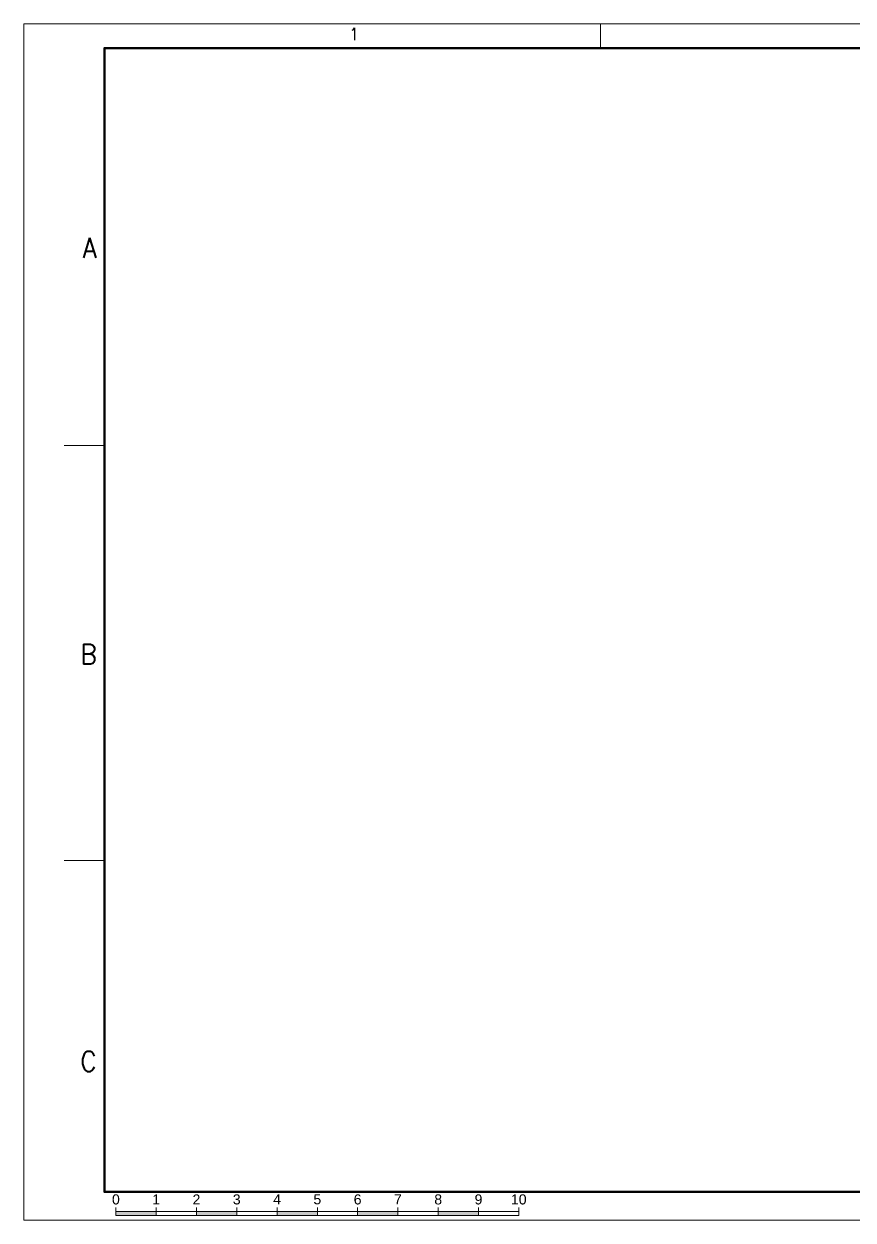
# Paper-space layout 'A3' of a CAD drawing. Header units: millimetres. Extents: x 150 to 570, y 160 to 457.
# Drawn here: x 150.1 to 355.9, y 160 to 457 of the extents above; entities that cross this region are included whole.
import ezdxf
from ezdxf.enums import TextEntityAlignment as Align

# ---------------------------------------------------------------- set-up
doc = ezdxf.new("R2010")
doc.units = ezdxf.units.MM
doc.header["$LTSCALE"] = 0.5
doc.layers.add('Border', color=7, linetype='Continuous', lineweight=0)
doc.styles.get("Standard").update_dxf_attribs({"font": 'arial.ttf'})
doc.styles.add('Style-STANDARD', font='STANDARD.shx')

# ---------------------------------------------------------------- blocks, each defined once
blk = doc.blocks.new('A3_v03_CZ')
at = {"layer": 'Border', "linetype": 'Continuous', "lineweight": 0}
h = blk.add_hatch(color=7, dxfattribs=at)
h.dxf.hatch_style = 1
h.paths.add_polyline_path([(-387.17, 1.14), (-387.17, 2.14), (-397.17, 2.14), (-397.17, 1.14)])
h.paths.add_polyline_path([(-367.17, 1.14), (-367.17, 2.14), (-377.17, 2.14), (-377.17, 1.14)])
h.paths.add_polyline_path([(-357.17, 2.14), (-357.17, 1.14), (-347.17, 1.14), (-347.17, 2.14)])
h.paths.add_polyline_path([(-337.17, 2.14), (-337.17, 1.14), (-327.17, 1.14), (-327.17, 2.14)])
h.paths.add_polyline_path([(-317.17, 2.14), (-317.17, 1.14), (-307.17, 1.14), (-307.17, 2.14)])
at = {"layer": 'Border', "color": 7, "linetype": 'Continuous', "lineweight": 0}
for p, q in [((-276.9, 291), (-276.9, 297)), ((-410, 192.3), (-400, 192.3)), ((-410, 89.3), (-400, 89.3))]:
    blk.add_line(p, q, dxfattribs=at)
at = {"layer": 'Border', "color": 7, "linetype": 'Continuous', "lineweight": 0, "flags": 128}
blk.add_lwpolyline([(-420, 0), (0, 0), (0, 297), (-420, 297)], close=True, dxfattribs=at)
at = {"layer": 'Border', "color": 7, "linetype": 'Continuous', "lineweight": 50}
blk.add_lwpolyline([(-210, 7), (-400, 7), (-400, 291), (-210, 291)], dxfattribs=at)
at = {"layer": 'Border', "color": 7, "linetype": 'Continuous', "lineweight": 0}
for points in [[(-397.17, 1.14), (-397.17, 3.14)], [(-387.17, 1.14), (-387.17, 3.14)], [(-377.17, 1.14), (-377.17, 3.14)], [(-367.17, 1.14), (-367.17, 3.14)], [(-357.17, 1.14), (-357.17, 3.14)], [(-347.17, 1.14), (-347.17, 3.14)], [(-337.17, 1.14), (-337.17, 3.14)], [(-327.17, 1.14), (-327.17, 3.14)], [(-317.17, 1.14), (-317.17, 3.14)], [(-307.17, 1.14), (-307.17, 3.14)], [(-297.17, 1.14), (-297.17, 3.14)], [(-397.17, 2.14), (-297.17, 2.14)], [(-397.17, 1.14), (-297.17, 1.14)]]:
    blk.add_lwpolyline(points, dxfattribs=at)
at = {"layer": 'Border', "color": 7, "linetype": 'Continuous', "lineweight": 30, "style": 'Style-STANDARD'}
blk.add_text('1', height=3, dxfattribs=at).set_placement((-339.2, 293))
for s, p in [('A', (-401.93, 241.4)), ('B', (-401.93, 140.5)), ('C', (-401.93, 39.4))]:
    blk.add_text(s, height=5, dxfattribs=at).set_placement(p, align=Align.MIDDLE_RIGHT)
at = {"layer": 'Border', "color": 7, "linetype": 'Continuous', "lineweight": 0}
for s, p in [('0', (-397.17, 5.14)), ('1', (-387.17, 5.14)), ('2', (-377.17, 5.14)), ('3', (-367.17, 5.14)), ('4', (-357.17, 5.14)), ('5', (-347.17, 5.14)), ('6', (-337.17, 5.14)), ('7', (-327.17, 5.14)), ('8', (-317.17, 5.14)), ('9', (-307.17, 5.14)), ('10', (-297.17, 5.14))]:
    blk.add_text(s, height=2.5, dxfattribs=at).set_placement(p, align=Align.MIDDLE)

psp = doc.layouts.new('A3')

# ---------------------------------------------------------------- block references
psp.add_blockref('A3_v03_CZ', (570.14, 160.02))

doc.saveas('drawing.dxf')
